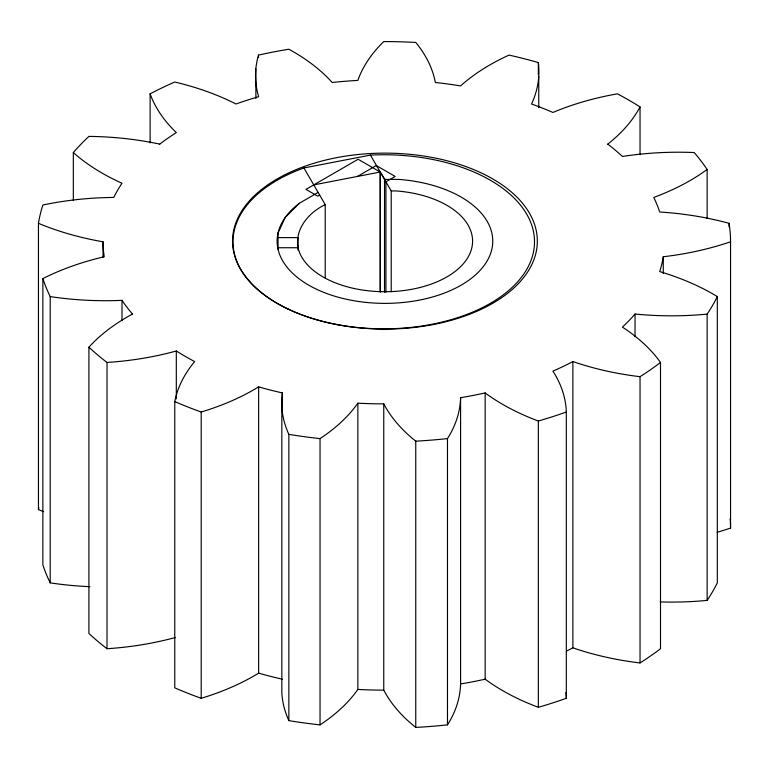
<?xml version="1.0" encoding="UTF-8"?>
<svg xmlns="http://www.w3.org/2000/svg" width="769" height="769" viewBox="0 0 769 769"><rect width="100%" height="100%" fill="white"/><g stroke="black" fill="none" stroke-linecap="round" stroke-linejoin="round"><path stroke-width="1.15" d="M278.051 249.262L278.042 233.017L285.318 217.319L299.391 203.247L318.116 192.413L325.22 204.641L325.22 277.82M319.664 195.076L317.76 196.182L305.975 189.385L358.133 159.27L380.232 172.025L384.904 179.408M357.374 176.457L376.281 165.537L395.199 176.457L385.913 181.811L385.913 292.182M325.22 204.641C308.994 212.282 294.7 228.778 298.036 247.733A87.647 50.6 0 0 0 388.787 291.672A87.647 50.6 0 0 0 472.502 243.312A87.647 50.6 0 0 0 396.352 190.943L391.219 190.943L370.408 155.098L303.918 167.959A150.753 87.041 0 0 0 293.056 311.32A150.753 87.041 0 0 0 528.707 265.718A150.753 87.041 0 0 0 370.408 155.098M313.752 184.896L380.232 172.025L380.309 291.778M278.253 237.621L298.036 237.611L298.036 250.127M278.263 247.733L298.036 247.733M303.918 167.959L318.116 192.413M607.77 144.13A280.714 162.067 0 0 1 622.429 156.472A215.964 124.684 0 0 1 694.196 152.55A346.79 200.219 0 0 1 707.134 169.468A215.964 124.684 0 0 1 653.756 197.441A280.714 162.067 0 0 1 659.696 212.013A215.964 124.684 0 0 1 729.07 223.318A346.79 200.219 0 0 1 730.55 241.793L730.55 528.063A215.964 124.684 0 0 1 717.169 532.283M729.07 223.318L729.07 226.913M730.55 241.793A215.964 124.684 0 0 1 663.272 256.75A280.714 162.067 0 0 1 659.696 271.572A215.964 124.684 0 0 1 717.314 296.584L717.314 582.854A346.79 200.219 0 0 1 707.134 600.387A215.964 124.684 0 0 1 660.167 601.916M707.134 169.468L707.134 218.579M717.314 296.584A346.79 200.219 0 0 1 707.134 314.117L707.134 600.387M663.272 256.75L663.272 273.514M707.134 314.117A215.964 124.684 0 0 1 635.04 314.031A280.714 162.067 0 0 1 622.429 327.113A215.964 124.684 0 0 1 660.504 362.449L660.504 648.719A346.79 200.219 0 0 1 640.039 662.945A215.964 124.684 0 0 1 572.876 647.825A280.704 162.067 0 0 1 566.397 651.132M258.49 57.492L258.49 55.099A346.79 200.219 0 0 1 288.865 49.226A215.964 124.684 0 0 1 332.179 82.485A280.714 162.067 0 0 1 357.854 80.418A215.964 124.684 0 0 1 383.76 41.574A346.79 200.219 0 0 1 415.76 42.439A215.964 124.684 0 0 1 435.341 82.485A280.714 162.067 0 0 1 460.583 85.917A215.964 124.684 0 0 1 509.04 55.099A346.79 200.219 0 0 1 538.338 62.568A215.964 124.684 0 0 1 531.533 103.998A280.714 162.067 0 0 1 552.93 112.457A215.964 124.684 0 0 1 617.392 93.837A346.79 200.219 0 0 1 640.039 106.91L640.039 154.819M660.504 362.449A346.79 200.219 0 0 1 640.039 376.675L640.039 662.945M635.04 314.031L635.04 336.793M640.039 376.685A215.964 124.684 0 0 1 572.876 361.565L572.876 647.825M572.876 361.565A280.714 162.067 0 0 1 552.93 371.129A215.964 124.684 0 0 1 566.32 412.021L566.32 698.29A346.79 200.219 0 0 1 538.338 707.288A215.964 124.684 0 0 1 485.162 679.181A280.704 162.067 0 0 1 460.583 683.939A215.964 124.684 0 0 1 447.481 724.869A346.79 200.219 0 0 1 415.76 727.416A215.964 124.684 0 0 1 383.76 690.129L383.76 403.86A280.714 162.067 0 0 1 357.854 403.177A215.964 124.684 0 0 1 320.039 438.599L320.039 724.869A346.79 200.219 0 0 1 288.865 720.63A215.964 124.684 0 0 1 281.839 693.109L281.839 406.849M538.752 76.496L538.752 107.641M538.338 62.568L538.338 74.545M447.481 724.869L447.481 438.599A215.964 124.684 0 0 0 460.583 397.679A280.714 162.067 0 0 0 485.162 392.921A215.964 124.684 0 0 0 538.338 421.018L538.338 707.288M485.162 392.921L485.162 679.181M460.583 397.679L460.583 683.939M383.76 403.86A215.964 124.684 0 0 0 415.76 441.156L415.76 727.426M391.219 190.943L391.219 291.72M384.519 292.182L384.519 179.408L398.976 179.408A107.814 62.241 0 0 1 487.767 259.826A107.814 62.241 0 0 1 335.178 296.344A107.814 62.241 0 0 1 299.391 203.247M380.232 172.025L380.232 291.999M357.864 403.167L357.864 689.437A215.964 124.684 0 0 1 320.039 724.869M175.226 637.539A215.964 124.684 0 0 1 107.016 648.719L107.016 362.449A215.964 124.684 0 0 0 176.312 350.981A280.714 162.067 0 0 0 194.644 361.565A215.964 124.684 0 0 0 174.774 401.572A346.809 200.228 0 0 0 201.199 412.021A215.974 124.684 0 0 0 258.634 386.874A280.714 162.067 0 0 0 282.348 392.921A215.964 124.684 0 0 0 288.856 434.37L288.856 720.63M282.358 392.921L282.358 407.291M258.634 386.874L258.634 673.135A215.974 124.684 0 0 1 201.199 698.29A346.809 200.228 0 0 1 174.774 687.832L174.774 401.572M255.846 68.95L255.894 98.451M201.199 412.021L201.199 698.29M176.312 350.981L176.312 398.89M150.128 142.938L150.128 93.837A215.964 124.684 0 0 0 176.312 132.614A280.714 162.067 0 0 0 159.741 144.13M159.75 144.13A215.964 124.684 0 0 0 88.916 136.392A346.79 200.219 0 0 0 73.334 152.55A215.964 124.684 0 0 0 122.002 183.253A280.714 162.067 0 0 0 113.754 197.441A215.964 124.684 0 0 0 42.872 205.006A346.79 200.219 0 0 0 38.46 223.327A215.964 124.684 0 0 0 103.046 241.793A280.714 162.067 0 0 0 104.238 256.75A215.964 124.684 0 0 0 42.872 278.589A346.79 200.219 0 0 0 50.216 296.584A215.964 124.684 0 0 0 122.002 300.343L122.002 320.702M103.046 241.793L103.046 257.365M132.479 314.031A215.974 124.684 0 0 0 88.916 347.194L88.916 633.464A346.809 200.228 0 0 0 107.006 648.709M73.324 152.55L73.324 200.459M50.206 296.584L50.206 582.854A215.964 124.684 0 0 0 89.848 586.66M42.872 278.589L42.872 564.85A346.79 200.219 0 0 0 50.216 582.854M38.45 223.318L38.45 509.587A215.964 124.684 0 0 0 43.641 511.693M132.47 314.031A280.714 162.067 0 0 1 122.002 300.343M566.32 412.021A346.79 200.219 0 0 1 538.338 421.018M447.481 438.599A346.79 200.219 0 0 1 415.76 441.156M320.039 438.599A346.79 200.219 0 0 1 288.865 434.37M150.138 93.837A346.79 200.219 0 0 1 174.774 82.023A215.964 124.684 0 0 1 235.987 103.998A280.714 162.067 0 0 1 258.634 96.711A215.964 124.684 0 0 1 258.49 55.099M38.46 509.587A346.79 200.219 0 0 1 38.806 507.54M730.175 518.815A346.79 200.219 0 0 1 730.55 528.063M107.006 362.449A346.809 200.228 0 0 1 88.906 347.194M383.76 690.129A280.704 162.067 0 0 1 357.864 689.437M282.358 679.181A280.704 162.067 0 0 1 258.644 673.135M565.897 692.485A215.964 124.684 0 0 1 566.32 698.29M640.039 106.91A215.964 124.684 0 0 1 607.77 144.13M287.702 308.859A152.397 87.983 0 0 0 535.176 255.866A152.397 87.983 0 0 0 331.929 158.625A152.397 87.983 0 0 0 287.702 308.859"/></g></svg>
